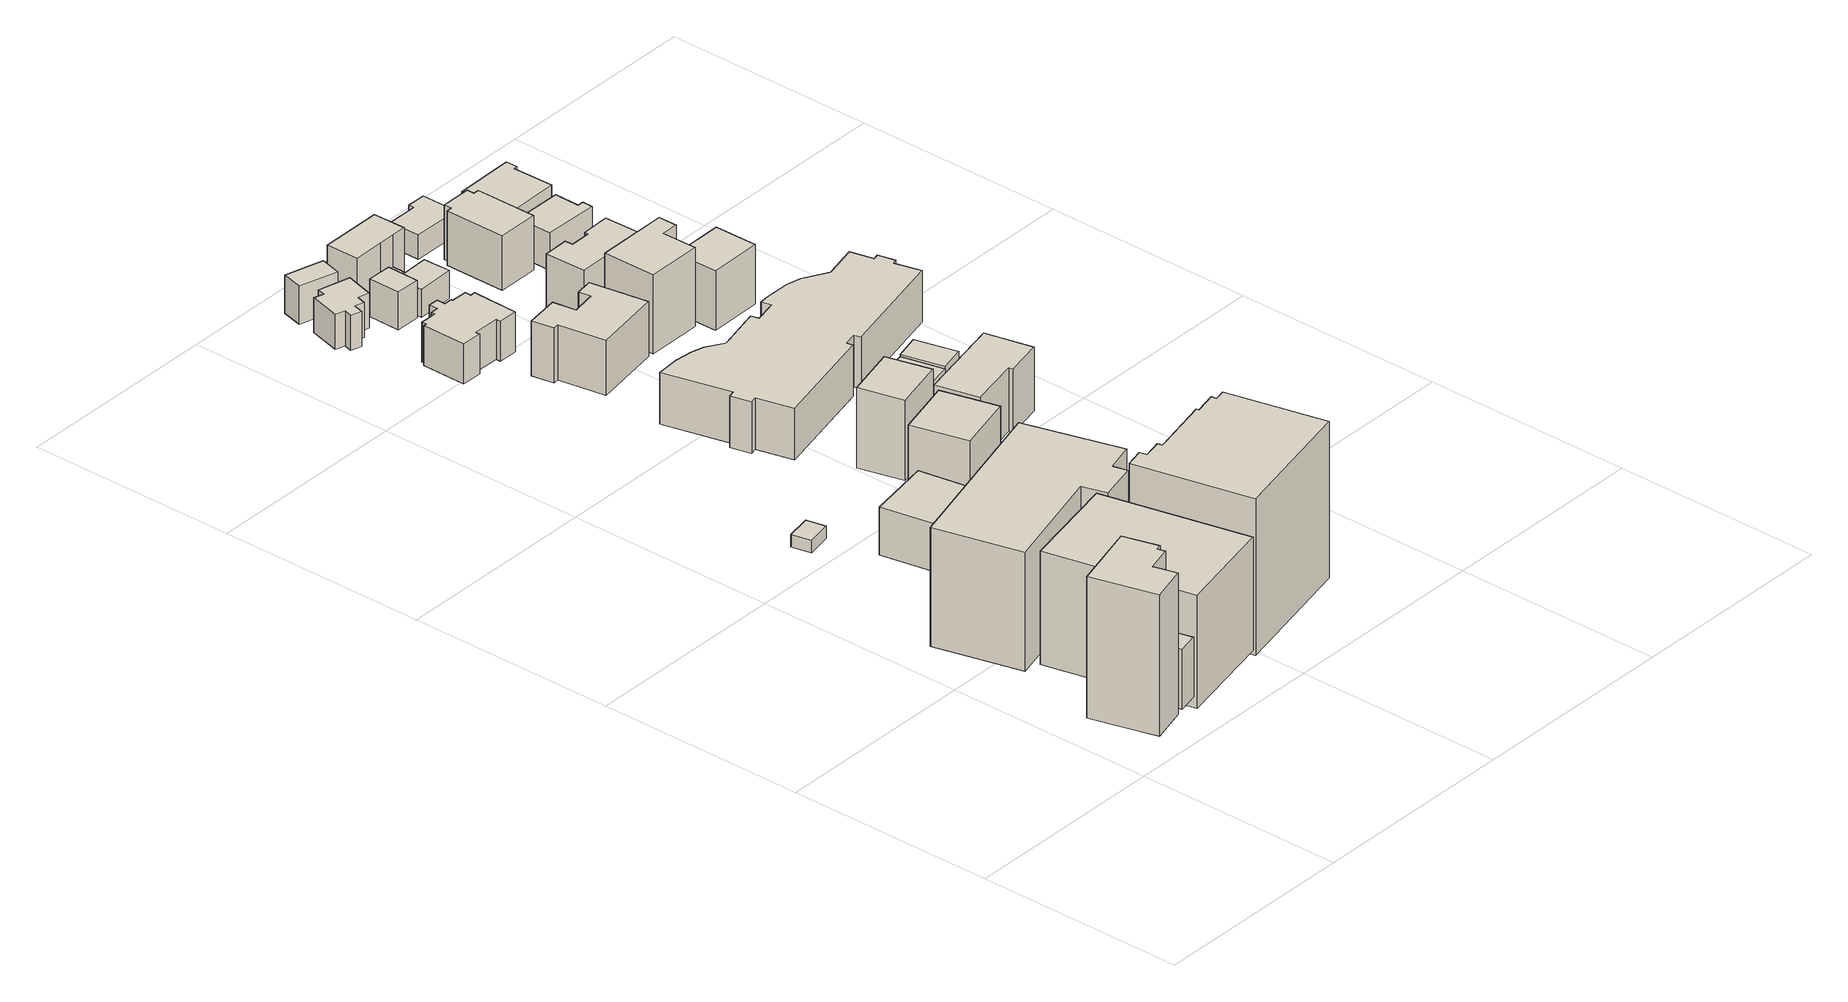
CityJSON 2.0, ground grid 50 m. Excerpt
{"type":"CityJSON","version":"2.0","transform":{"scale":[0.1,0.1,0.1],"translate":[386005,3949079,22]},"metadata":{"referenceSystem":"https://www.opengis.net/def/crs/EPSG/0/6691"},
"CityObjects":{
"building1":{"type":"Building","attributes":{"延べ面積換算係数":"1.00","大字・町コード":"53","町・丁目コード":"2","13+区市町村コード+大字・町コード+町・丁目コード":"13101053002","地区計画":"平河町二丁目東部地区","class":"3002","usage":"401","measuredHeight":41.3,"storeysAboveGround":9,"storeysBelowGround":0,"RiverFloodingRiskAttribute.description":"10","RiverFloodingRiskAttribute.rank":"1","RiverFloodingRiskAttribute.depth":0.09,"RiverFloodingRiskAttribute.adminType":"2","RiverFloodingRiskAttribute.scale":"2","BuildingDetailAttribute.buildingRoofEdgeArea":230.66,"BuildingDetailAttribute.fireproofStructureType":"1001","BuildingDetailAttribute.urbanPlanType":"21","BuildingDetailAttribute.areaClassificationType":"22","BuildingDetailAttribute.districtsAndZonesType":"10","BuildingDetailAttribute.landUseType":"212","BuildingDetailAttribute.detailedUsage":"1210","BuildingDetailAttribute.specifiedBuildingCoverageRate":80,"BuildingDetailAttribute.specifiedFloorAreaRate":700,"BuildingDetailAttribute.surveyYear":2021,"BuildingIDAttribute.prefecture":"13","BuildingIDAttribute.city":"13101"},"address":[{"country":"日本","locality":"東京都千代田区平河町二丁目"}],"geometry":[{"type":"Solid","lod":"1","boundaries":[[[[0,1,2,3,4,5,6,7]],[[6,8,9,7]],[[5,10,8,6]],[[4,11,10,5]],[[3,12,11,4]],[[2,13,12,3]],[[1,14,13,2]],[[0,15,14,1]],[[7,9,15,0]],[[8,10,11,12,13,14,15,9]]]]}]},
"building2":{"type":"Building","attributes":{"延べ面積換算係数":"1.00","大字・町コード":"53","町・丁目コード":"2","13+区市町村コード+大字・町コード+町・丁目コード":"13101053002","地区計画":"平河町二丁目東部地区","class":"3002","usage":"401","measuredHeight":17.7,"storeysAboveGround":5,"storeysBelowGround":1,"RiverFloodingRiskAttribute.description":"10","RiverFloodingRiskAttribute.rank":"1","RiverFloodingRiskAttribute.depth":0.09,"RiverFloodingRiskAttribute.adminType":"2","RiverFloodingRiskAttribute.scale":"2","BuildingDetailAttribute.buildingRoofEdgeArea":22.7,"BuildingDetailAttribute.fireproofStructureType":"1001","BuildingDetailAttribute.urbanPlanType":"21","BuildingDetailAttribute.areaClassificationType":"22","BuildingDetailAttribute.districtsAndZonesType":"10","BuildingDetailAttribute.landUseType":"212","BuildingDetailAttribute.detailedUsage":"1210","BuildingDetailAttribute.specifiedBuildingCoverageRate":80,"BuildingDetailAttribute.specifiedFloorAreaRate":700,"BuildingDetailAttribute.surveyYear":2021,"BuildingIDAttribute.prefecture":"13","BuildingIDAttribute.city":"13101"},"address":[{"country":"日本","locality":"東京都千代田区平河町二丁目"}],"geometry":[{"type":"Solid","lod":"1","boundaries":[[[[16,17,18,19]],[[18,20,21,19]],[[17,22,20,18]],[[16,23,22,17]],[[19,21,23,16]],[[20,22,23,21]]]]}]},
"building3":{"type":"Building","attributes":{"延べ面積換算係数":"1.00","大字・町コード":"53","町・丁目コード":"2","13+区市町村コード+大字・町コード+町・丁目コード":"13101053002","地区計画":"平河町二丁目東部地区","class":"3002","usage":"401","measuredHeight":38.8,"storeysAboveGround":7,"storeysBelowGround":2,"RiverFloodingRiskAttribute.description":"10","RiverFloodingRiskAttribute.rank":"1","RiverFloodingRiskAttribute.depth":0.09,"RiverFloodingRiskAttribute.adminType":"2","RiverFloodingRiskAttribute.scale":"2","BuildingDetailAttribute.buildingRoofEdgeArea":876,"BuildingDetailAttribute.fireproofStructureType":"1001","BuildingDetailAttribute.urbanPlanType":"21","BuildingDetailAttribute.areaClassificationType":"22","BuildingDetailAttribute.districtsAndZonesType":"10","BuildingDetailAttribute.landUseType":"212","BuildingDetailAttribute.detailedUsage":"1210","BuildingDetailAttribute.specifiedBuildingCoverageRate":80,"BuildingDetailAttribute.specifiedFloorAreaRate":700,"BuildingDetailAttribute.surveyYear":2021,"BuildingIDAttribute.prefecture":"13","BuildingIDAttribute.city":"13101"},"address":[{"country":"日本","locality":"東京都千代田区平河町二丁目"}],"geometry":[{"type":"Solid","lod":"1","boundaries":[[[[24,25,26,27]],[[26,28,29,27]],[[25,30,28,26]],[[24,31,30,25]],[[27,29,31,24]],[[28,30,31,29]]]]}]},
"building4":{"type":"Building","attributes":{"延べ面積換算係数":"1.00","大字・町コード":"53","町・丁目コード":"2","13+区市町村コード+大字・町コード+町・丁目コード":"13101053002","地区計画":"平河町二丁目東部地区","class":"3002","usage":"401","measuredHeight":34.5,"storeysAboveGround":7,"storeysBelowGround":1,"RiverFloodingRiskAttribute.description":"10","RiverFloodingRiskAttribute.rank":"1","RiverFloodingRiskAttribute.depth":0.14,"RiverFloodingRiskAttribute.adminType":"2","RiverFloodingRiskAttribute.scale":"2","BuildingDetailAttribute.buildingRoofEdgeArea":1705.64,"BuildingDetailAttribute.fireproofStructureType":"1001","BuildingDetailAttribute.urbanPlanType":"21","BuildingDetailAttribute.areaClassificationType":"22","BuildingDetailAttribute.districtsAndZonesType":"6","BuildingDetailAttribute.landUseType":"212","BuildingDetailAttribute.detailedUsage":"1210","BuildingDetailAttribute.specifiedBuildingCoverageRate":60,"BuildingDetailAttribute.specifiedFloorAreaRate":400,"BuildingDetailAttribute.surveyYear":2021,"BuildingIDAttribute.prefecture":"13","BuildingIDAttribute.city":"13101"},"address":[{"country":"日本","locality":"東京都千代田区平河町二丁目"}],"geometry":[{"type":"Solid","lod":"1","boundaries":[[[[32,33,34,35,36,37,38,39]],[[38,40,41,39]],[[37,42,40,38]],[[36,43,42,37]],[[35,44,43,36]],[[34,45,44,35]],[[33,46,45,34]],[[32,47,46,33]],[[39,41,47,32]],[[40,42,43,44,45,46,47,41]]]]}]},
"building5":{"type":"Building","attributes":{"延べ面積換算係数":"0.80","大字・町コード":"53","町・丁目コード":"2","13+区市町村コード+大字・町コード+町・丁目コード":"13101053002","地区計画":"平河町二丁目東部地区","class":"3001","usage":"401","measuredHeight":-9999,"storeysAboveGround":20,"storeysBelowGround":1,"BuildingDetailAttribute.buildingRoofEdgeArea":3605.72,"BuildingDetailAttribute.fireproofStructureType":"1001","BuildingDetailAttribute.urbanPlanType":"21","BuildingDetailAttribute.areaClassificationType":"22","BuildingDetailAttribute.districtsAndZonesType":"6","BuildingDetailAttribute.landUseType":"212","BuildingDetailAttribute.detailedUsage":"1210","BuildingDetailAttribute.specifiedBuildingCoverageRate":60,"BuildingDetailAttribute.specifiedFloorAreaRate":400,"BuildingDetailAttribute.surveyYear":2021,"BuildingIDAttribute.prefecture":"13","BuildingIDAttribute.city":"13101"},"address":[{"country":"日本","locality":"東京都千代田区平河町二丁目"}],"geometry":[{"type":"Solid","lod":"1","boundaries":[[[[48,49,50,51]],[[50,52,53,51]],[[49,54,52,50]],[[48,55,54,49]],[[51,53,55,48]],[[52,54,55,53]]]]}]},
"building6":{"type":"Building","attributes":{"延べ面積換算係数":"1.00","大字・町コード":"53","町・丁目コード":"2","13+区市町村コード+大字・町コード+町・丁目コード":"13101053002","地区計画":"平河町二丁目東部地区","class":"3002","usage":"412","measuredHeight":16.6,"storeysAboveGround":4,"storeysBelowGround":0,"RiverFloodingRiskAttribute.description":"10","RiverFloodingRiskAttribute.rank":"1","RiverFloodingRiskAttribute.depth":0.01,"RiverFloodingRiskAttribute.adminType":"2","RiverFloodingRiskAttribute.scale":"2","BuildingDetailAttribute.buildingRoofEdgeArea":194.34,"BuildingDetailAttribute.fireproofStructureType":"1001","BuildingDetailAttribute.urbanPlanType":"21","BuildingDetailAttribute.areaClassificationType":"22","BuildingDetailAttribute.districtsAndZonesType":"6","BuildingDetailAttribute.landUseType":"211","BuildingDetailAttribute.detailedUsage":"1320","BuildingDetailAttribute.specifiedBuildingCoverageRate":60,"BuildingDetailAttribute.specifiedFloorAreaRate":400,"BuildingDetailAttribute.surveyYear":2021,"BuildingIDAttribute.prefecture":"13","BuildingIDAttribute.city":"13101"},"address":[{"country":"日本","locality":"東京都千代田区平河町二丁目"}],"geometry":[{"type":"Solid","lod":"1","boundaries":[[[[56,57,58,59]],[[58,60,61,59]],[[57,62,60,58]],[[56,63,62,57]],[[59,61,63,56]],[[60,62,63,61]]]]}]},
"building7":{"type":"Building","attributes":{"延べ面積換算係数":"1.00","大字・町コード":"53","町・丁目コード":"2","13+区市町村コード+大字・町コード+町・丁目コード":"13101053002","地区計画":"平河町二丁目東部地区","class":"3002","usage":"403","measuredHeight":40.6,"storeysAboveGround":8,"storeysBelowGround":0,"RiverFloodingRiskAttribute.description":"10","RiverFloodingRiskAttribute.rank":"1","RiverFloodingRiskAttribute.depth":0.02,"RiverFloodingRiskAttribute.adminType":"2","RiverFloodingRiskAttribute.scale":"2","BuildingDetailAttribute.buildingRoofEdgeArea":794.7,"BuildingDetailAttribute.fireproofStructureType":"1001","BuildingDetailAttribute.urbanPlanType":"21","BuildingDetailAttribute.areaClassificationType":"22","BuildingDetailAttribute.districtsAndZonesType":"10","BuildingDetailAttribute.landUseType":"212","BuildingDetailAttribute.detailedUsage":"1241","BuildingDetailAttribute.specifiedBuildingCoverageRate":80,"BuildingDetailAttribute.specifiedFloorAreaRate":700,"BuildingDetailAttribute.surveyYear":2021,"BuildingIDAttribute.prefecture":"13","BuildingIDAttribute.city":"13101"},"address":[{"country":"日本","locality":"東京都千代田区平河町二丁目"}],"geometry":[{"type":"Solid","lod":"1","boundaries":[[[[64,65,66,67,68,69,70,71,72,73,74,75]],[[74,76,77,75]],[[73,78,76,74]],[[72,79,78,73]],[[71,80,79,72]],[[70,81,80,71]],[[69,82,81,70]],[[68,83,82,69]],[[67,84,83,68]],[[66,85,84,67]],[[65,86,85,66]],[[64,87,86,65]],[[75,77,87,64]],[[76,78,79,80,81,82,83,84,85,86,87,77]]]]}]},
"building8":{"type":"Building","attributes":{"延べ面積換算係数":"1.00","大字・町コード":"53","町・丁目コード":"2","13+区市町村コード+大字・町コード+町・丁目コード":"13101053002","地区計画":"平河町二丁目東部地区","class":"3002","usage":"401","measuredHeight":20.4,"storeysAboveGround":5,"storeysBelowGround":0,"RiverFloodingRiskAttribute.description":"10","RiverFloodingRiskAttribute.rank":"1","RiverFloodingRiskAttribute.depth":0.07,"RiverFloodingRiskAttribute.adminType":"2","RiverFloodingRiskAttribute.scale":"2","BuildingDetailAttribute.buildingRoofEdgeArea":199.53,"BuildingDetailAttribute.fireproofStructureType":"1001","BuildingDetailAttribute.urbanPlanType":"21","BuildingDetailAttribute.areaClassificationType":"22","BuildingDetailAttribute.districtsAndZonesType":"6","BuildingDetailAttribute.landUseType":"212","BuildingDetailAttribute.detailedUsage":"1210","BuildingDetailAttribute.specifiedBuildingCoverageRate":60,"BuildingDetailAttribute.specifiedFloorAreaRate":400,"BuildingDetailAttribute.surveyYear":2021,"BuildingIDAttribute.prefecture":"13","BuildingIDAttribute.city":"13101"},"address":[{"country":"日本","locality":"東京都千代田区平河町二丁目"}],"geometry":[{"type":"Solid","lod":"1","boundaries":[[[[88,89,90,91]],[[90,92,93,91]],[[89,94,92,90]],[[88,95,94,89]],[[91,93,95,88]],[[92,94,95,93]]]]}]},
"building9":{"type":"Building","attributes":{"延べ面積換算係数":"1.00","大字・町コード":"53","町・丁目コード":"2","13+区市町村コード+大字・町コード+町・丁目コード":"13101053002","地区計画":"平河町二丁目東部地区","class":"3001","usage":"411","measuredHeight":10,"storeysAboveGround":3,"storeysBelowGround":0,"RiverFloodingRiskAttribute.description":"10","RiverFloodingRiskAttribute.rank":"1","RiverFloodingRiskAttribute.depth":0.04,"RiverFloodingRiskAttribute.adminType":"2","RiverFloodingRiskAttribute.scale":"2","BuildingDetailAttribute.buildingRoofEdgeArea":90.13,"BuildingDetailAttribute.fireproofStructureType":"1001","BuildingDetailAttribute.urbanPlanType":"21","BuildingDetailAttribute.areaClassificationType":"22","BuildingDetailAttribute.districtsAndZonesType":"6","BuildingDetailAttribute.landUseType":"211","BuildingDetailAttribute.detailedUsage":"1310","BuildingDetailAttribute.specifiedBuildingCoverageRate":60,"BuildingDetailAttribute.specifiedFloorAreaRate":400,"BuildingDetailAttribute.surveyYear":2021,"BuildingIDAttribute.prefecture":"13","BuildingIDAttribute.city":"13101"},"address":[{"country":"日本","locality":"東京都千代田区平河町二丁目"}],"geometry":[{"type":"Solid","lod":"1","boundaries":[[[[96,97,98,99,100,101,102,103,104,105,106,107]],[[106,108,109,107]],[[105,110,108,106]],[[104,111,110,105]],[[103,112,111,104]],[[102,113,112,103]],[[101,114,113,102]],[[100,115,114,101]],[[99,116,115,100]],[[98,117,116,99]],[[97,118,117,98]],[[96,119,118,97]],[[107,109,119,96]],[[108,110,111,112,113,114,115,116,117,118,119,109]]]]}]},
"building10":{"type":"Building","attributes":{"延べ面積換算係数":"1.00","大字・町コード":"53","町・丁目コード":"2","13+区市町村コード+大字・町コード+町・丁目コード":"13101053002","地区計画":"平河町二丁目東部地区","class":"3002","usage":"401","measuredHeight":26.8,"storeysAboveGround":4,"storeysBelowGround":1,"RiverFloodingRiskAttribute.description":"10","RiverFloodingRiskAttribute.rank":"1","RiverFloodingRiskAttribute.depth":0.07,"RiverFloodingRiskAttribute.adminType":"2","RiverFloodingRiskAttribute.scale":"2","BuildingDetailAttribute.buildingRoofEdgeArea":141.23,"BuildingDetailAttribute.fireproofStructureType":"1001","BuildingDetailAttribute.urbanPlanType":"21","BuildingDetailAttribute.areaClassificationType":"22","BuildingDetailAttribute.districtsAndZonesType":"6","BuildingDetailAttribute.landUseType":"212","BuildingDetailAttribute.detailedUsage":"1210","BuildingDetailAttribute.specifiedBuildingCoverageRate":60,"BuildingDetailAttribute.specifiedFloorAreaRate":400,"BuildingDetailAttribute.surveyYear":2021,"BuildingIDAttribute.prefecture":"13","BuildingIDAttribute.city":"13101"},"address":[{"country":"日本","locality":"東京都千代田区平河町二丁目"}],"geometry":[{"type":"Solid","lod":"1","boundaries":[[[[120,121,122,123]],[[122,124,125,123]],[[121,126,124,122]],[[120,127,126,121]],[[123,125,127,120]],[[124,126,127,125]]]]}]},
"building11":{"type":"Building","attributes":{"延べ面積換算係数":"1.00","大字・町コード":"53","町・丁目コード":"2","13+区市町村コード+大字・町コード+町・丁目コード":"13101053002","地区計画":"平河町二丁目東部地区","class":"3002","usage":"412","measuredHeight":13.7,"storeysAboveGround":3,"storeysBelowGround":0,"RiverFloodingRiskAttribute.description":"10","RiverFloodingRiskAttribute.rank":"1","RiverFloodingRiskAttribute.depth":0.01,"RiverFloodingRiskAttribute.adminType":"2","RiverFloodingRiskAttribute.scale":"2","BuildingDetailAttribute.buildingRoofEdgeArea":192.12,"BuildingDetailAttribute.fireproofStructureType":"1001","BuildingDetailAttribute.urbanPlanType":"21","BuildingDetailAttribute.areaClassificationType":"22","BuildingDetailAttribute.districtsAndZonesType":"6","BuildingDetailAttribute.landUseType":"211","BuildingDetailAttribute.detailedUsage":"1320","BuildingDetailAttribute.specifiedBuildingCoverageRate":60,"BuildingDetailAttribute.specifiedFloorAreaRate":400,"BuildingDetailAttribute.surveyYear":2021,"BuildingIDAttribute.prefecture":"13","BuildingIDAttribute.city":"13101"},"address":[{"country":"日本","locality":"東京都千代田区平河町二丁目"}],"geometry":[{"type":"Solid","lod":"1","boundaries":[[[[128,129,130,131,132,133,134,135,136,137,138,139,140,141,142,143,144,145,146,147]],[[146,148,149,147]],[[145,150,148,146]],[[144,151,150,145]],[[143,152,151,144]],[[142,153,152,143]],[[141,154,153,142]],[[140,155,154,141]],[[139,156,155,140]],[[138,157,156,139]],[[137,158,157,138]],[[136,159,158,137]],[[135,160,159,136]],[[134,161,160,135]],[[133,162,161,134]],[[132,163,162,133]],[[131,164,163,132]],[[130,165,164,131]],[[129,166,165,130]],[[128,167,166,129]],[[147,149,167,128]],[[148,150,151,152,153,154,155,156,157,158,159,160,161,162,163,164,165,166,167,149]]]]}]},
"building12":{"type":"Building","attributes":{"延べ面積換算係数":"1.00","大字・町コード":"53","町・丁目コード":"2","13+区市町村コード+大字・町コード+町・丁目コード":"13101053002","地区計画":"平河町二丁目東部地区","class":"3001","usage":"411","measuredHeight":10.1,"storeysAboveGround":3,"storeysBelowGround":0,"RiverFloodingRiskAttribute.description":"10","RiverFloodingRiskAttribute.rank":"1","RiverFloodingRiskAttribute.depth":0.03,"RiverFloodingRiskAttribute.adminType":"2","RiverFloodingRiskAttribute.scale":"2","BuildingDetailAttribute.buildingRoofEdgeArea":58.11,"BuildingDetailAttribute.fireproofStructureType":"1002","BuildingDetailAttribute.urbanPlanType":"21","BuildingDetailAttribute.areaClassificationType":"22","BuildingDetailAttribute.districtsAndZonesType":"6","BuildingDetailAttribute.landUseType":"211","BuildingDetailAttribute.detailedUsage":"1310","BuildingDetailAttribute.specifiedBuildingCoverageRate":60,"BuildingDetailAttribute.specifiedFloorAreaRate":400,"BuildingDetailAttribute.surveyYear":2021,"BuildingIDAttribute.prefecture":"13","BuildingIDAttribute.city":"13101"},"address":[{"country":"日本","locality":"東京都千代田区平河町二丁目"}],"geometry":[{"type":"Solid","lod":"1","boundaries":[[[[168,169,170,171]],[[170,172,173,171]],[[169,174,172,170]],[[168,175,174,169]],[[171,173,175,168]],[[172,174,175,173]]]]}]},
"building13":{"type":"Building","attributes":{"延べ面積換算係数":"1.00","大字・町コード":"53","町・丁目コード":"2","13+区市町村コード+大字・町コード+町・丁目コード":"13101053002","地区計画":"平河町二丁目東部地区","class":"3002","usage":"412","measuredHeight":18,"storeysAboveGround":4,"storeysBelowGround":0,"RiverFloodingRiskAttribute.description":"10","RiverFloodingRiskAttribute.rank":"1","RiverFloodingRiskAttribute.depth":0.04,"RiverFloodingRiskAttribute.adminType":"2","RiverFloodingRiskAttribute.scale":"2","BuildingDetailAttribute.buildingRoofEdgeArea":245.93,"BuildingDetailAttribute.fireproofStructureType":"1001","BuildingDetailAttribute.urbanPlanType":"21","BuildingDetailAttribute.areaClassificationType":"22","BuildingDetailAttribute.districtsAndZonesType":"6","BuildingDetailAttribute.landUseType":"211","BuildingDetailAttribute.detailedUsage":"1320","BuildingDetailAttribute.specifiedBuildingCoverageRate":60,"BuildingDetailAttribute.specifiedFloorAreaRate":400,"BuildingDetailAttribute.surveyYear":2021,"BuildingIDAttribute.prefecture":"13","BuildingIDAttribute.city":"13101"},"address":[{"country":"日本","locality":"東京都千代田区平河町二丁目"}],"geometry":[{"type":"Solid","lod":"1","boundaries":[[[[176,177,178,179,180,181,182,183,184,185]],[[184,186,187,185]],[[183,188,186,184]],[[182,189,188,183]],[[181,190,189,182]],[[180,191,190,181]],[[179,192,191,180]],[[178,193,192,179]],[[177,194,193,178]],[[176,195,194,177]],[[185,187,195,176]],[[186,188,189,190,191,192,193,194,195,187]]]]}]},
"building14":{"type":"Building","attributes":{"延べ面積換算係数":"1.00","大字・町コード":"53","町・丁目コード":"2","13+区市町村コード+大字・町コード+町・丁目コード":"13101053002","地区計画":"平河町二丁目東部地区","class":"3001","usage":"411","measuredHeight":11.8,"storeysAboveGround":3,"storeysBelowGround":0,"RiverFloodingRiskAttribute.description":"10","RiverFloodingRiskAttribute.rank":"1","RiverFloodingRiskAttribute.depth":0.02,"RiverFloodingRiskAttribute.adminType":"2","RiverFloodingRiskAttribute.scale":"2","BuildingDetailAttribute.buildingRoofEdgeArea":43.74,"BuildingDetailAttribute.fireproofStructureType":"1001","BuildingDetailAttribute.urbanPlanType":"21","BuildingDetailAttribute.areaClassificationType":"22","BuildingDetailAttribute.districtsAndZonesType":"6","BuildingDetailAttribute.landUseType":"211","BuildingDetailAttribute.detailedUsage":"1310","BuildingDetailAttribute.specifiedBuildingCoverageRate":60,"BuildingDetailAttribute.specifiedFloorAreaRate":400,"BuildingDetailAttribute.surveyYear":2021,"BuildingIDAttribute.prefecture":"13","BuildingIDAttribute.city":"13101"},"address":[{"country":"日本","locality":"東京都千代田区平河町二丁目"}],"geometry":[{"type":"Solid","lod":"1","boundaries":[[[[196,197,198,199]],[[198,200,201,199]],[[197,202,200,198]],[[196,203,202,197]],[[199,201,203,196]],[[200,202,203,201]]]]}]},
"building15":{"type":"Building","attributes":{"延べ面積換算係数":"1.00","大字・町コード":"53","町・丁目コード":"2","13+区市町村コード+大字・町コード+町・丁目コード":"13101053002","地区計画":"平河町二丁目東部地区","class":"3002","usage":"401","measuredHeight":15.9,"storeysAboveGround":4,"storeysBelowGround":0,"RiverFloodingRiskAttribute.description":"10","RiverFloodingRiskAttribute.rank":"1","RiverFloodingRiskAttribute.depth":0.03,"RiverFloodingRiskAttribute.adminType":"2","RiverFloodingRiskAttribute.scale":"2","BuildingDetailAttribute.buildingRoofEdgeArea":66.79,"BuildingDetailAttribute.fireproofStructureType":"1001","BuildingDetailAttribute.urbanPlanType":"21","BuildingDetailAttribute.areaClassificationType":"22","BuildingDetailAttribute.districtsAndZonesType":"6","BuildingDetailAttribute.landUseType":"212","BuildingDetailAttribute.detailedUsage":"1210","BuildingDetailAttribute.specifiedBuildingCoverageRate":60,"BuildingDetailAttribute.specifiedFloorAreaRate":400,"BuildingDetailAttribute.surveyYear":2021,"BuildingIDAttribute.prefecture":"13","BuildingIDAttribute.city":"13101"},"address":[{"country":"日本","locality":"東京都千代田区平河町二丁目"}],"geometry":[{"type":"Solid","lod":"1","boundaries":[[[[204,205,206,207]],[[206,208,209,207]],[[205,210,208,206]],[[204,211,210,205]],[[207,209,211,204]],[[208,210,211,209]]]]}]},
"building16":{"type":"Building","attributes":{"延べ面積換算係数":"1.00","大字・町コード":"53","町・丁目コード":"2","13+区市町村コード+大字・町コード+町・丁目コード":"13101053002","地区計画":"平河町二丁目東部地区","class":"3002","usage":"411","measuredHeight":17.5,"storeysAboveGround":4,"storeysBelowGround":0,"RiverFloodingRiskAttribute.description":"10","RiverFloodingRiskAttribute.rank":"1","RiverFloodingRiskAttribute.depth":0.02,"RiverFloodingRiskAttribute.adminType":"2","RiverFloodingRiskAttribute.scale":"2","BuildingDetailAttribute.buildingRoofEdgeArea":116.62,"BuildingDetailAttribute.fireproofStructureType":"1001","BuildingDetailAttribute.urbanPlanType":"21","BuildingDetailAttribute.areaClassificationType":"22","BuildingDetailAttribute.districtsAndZonesType":"6","BuildingDetailAttribute.landUseType":"211","BuildingDetailAttribute.detailedUsage":"1310","BuildingDetailAttribute.specifiedBuildingCoverageRate":60,"BuildingDetailAttribute.specifiedFloorAreaRate":400,"BuildingDetailAttribute.surveyYear":2021,"BuildingIDAttribute.prefecture":"13","BuildingIDAttribute.city":"13101"},"address":[{"country":"日本","locality":"東京都千代田区平河町二丁目"}],"geometry":[{"type":"Solid","lod":"1","boundaries":[[[[212,213,214,215,216,217]],[[216,218,219,217]],[[215,220,218,216]],[[214,221,220,215]],[[213,222,221,214]],[[212,223,222,213]],[[217,219,223,212]],[[218,220,221,222,223,219]]]]}]},
"building17":{"type":"Building","attributes":{"地区計画":"平河町二丁目東部地区","class":"3001","usage":"461","measuredHeight":10.6,"storeysAboveGround":9999,"storeysBelowGround":9999,"RiverFloodingRiskAttribute.description":"10","RiverFloodingRiskAttribute.rank":"1","RiverFloodingRiskAttribute.depth":0.02,"RiverFloodingRiskAttribute.adminType":"2","RiverFloodingRiskAttribute.scale":"2","BuildingDetailAttribute.buildingRoofEdgeArea":-9999,"BuildingDetailAttribute.fireproofStructureType":"1011","BuildingDetailAttribute.urbanPlanType":"21","BuildingDetailAttribute.areaClassificationType":"22","BuildingDetailAttribute.districtsAndZonesType":"6","BuildingDetailAttribute.landUseType":"211","BuildingDetailAttribute.detailedUsage":"0","BuildingDetailAttribute.specifiedBuildingCoverageRate":60,"BuildingDetailAttribute.specifiedFloorAreaRate":400,"BuildingDetailAttribute.surveyYear":"0001","BuildingIDAttribute.prefecture":"13","BuildingIDAttribute.city":"13101"},"geometry":[{"type":"Solid","lod":"1","boundaries":[[[[224,225,226,227]],[[226,228,229,227]],[[225,230,228,226]],[[224,231,230,225]],[[227,229,231,224]],[[228,230,231,229]]]]}]},
"building18":{"type":"Building","attributes":{"延べ面積換算係数":"1.00","大字・町コード":"53","町・丁目コード":"2","13+区市町村コード+大字・町コード+町・丁目コード":"13101053002","地区計画":"平河町二丁目東部地区","class":"3001","usage":"411","measuredHeight":9.6,"storeysAboveGround":3,"storeysBelowGround":0,"RiverFloodingRiskAttribute.description":"10","RiverFloodingRiskAttribute.rank":"1","RiverFloodingRiskAttribute.depth":0.02,"RiverFloodingRiskAttribute.adminType":"2","RiverFloodingRiskAttribute.scale":"2","BuildingDetailAttribute.buildingRoofEdgeArea":58.85,"BuildingDetailAttribute.fireproofStructureType":"1001","BuildingDetailAttribute.urbanPlanType":"21","BuildingDetailAttribute.areaClassificationType":"22","BuildingDetailAttribute.districtsAndZonesType":"6","BuildingDetailAttribute.landUseType":"211","BuildingDetailAttribute.detailedUsage":"1310","BuildingDetailAttribute.specifiedBuildingCoverageRate":60,"BuildingDetailAttribute.specifiedFloorAreaRate":400,"BuildingDetailAttribute.surveyYear":2021,"BuildingIDAttribute.prefecture":"13","BuildingIDAttribute.city":"13101"},"address":[{"country":"日本","locality":"東京都千代田区平河町二丁目"}],"geometry":[{"type":"Solid","lod":"1","boundaries":[[[[232,233,234,235]],[[234,236,237,235]],[[233,238,236,234]],[[232,239,238,233]],[[235,237,239,232]],[[236,238,239,237]]]]}]},
"building19":{"type":"Building","attributes":{"延べ面積換算係数":"1.00","大字・町コード":"53","町・丁目コード":"2","13+区市町村コード+大字・町コード+町・丁目コード":"13101053002","地区計画":"平河町二丁目東部地区","class":"3002","usage":"412","measuredHeight":20.4,"storeysAboveGround":5,"storeysBelowGround":0,"RiverFloodingRiskAttribute.description":"10","RiverFloodingRiskAttribute.rank":"1","RiverFloodingRiskAttribute.depth":0.03,"RiverFloodingRiskAttribute.adminType":"2","RiverFloodingRiskAttribute.scale":"2","BuildingDetailAttribute.buildingRoofEdgeArea":238.98,"BuildingDetailAttribute.fireproofStructureType":"1001","BuildingDetailAttribute.urbanPlanType":"21","BuildingDetailAttribute.areaClassificationType":"22","BuildingDetailAttribute.districtsAndZonesType":"6","BuildingDetailAttribute.landUseType":"211","BuildingDetailAttribute.detailedUsage":"1320","BuildingDetailAttribute.specifiedBuildingCoverageRate":60,"BuildingDetailAttribute.specifiedFloorAreaRate":400,"BuildingDetailAttribute.surveyYear":2021,"BuildingIDAttribute.prefecture":"13","BuildingIDAttribute.city":"13101"},"address":[{"country":"日本","locality":"東京都千代田区平河町二丁目"}],"geometry":[{"type":"Solid","lod":"1","boundaries":[[[[240,241,242,243,244,245]],[[244,246,247,245]],[[243,248,246,244]],[[242,249,248,243]],[[241,250,249,242]],[[240,251,250,241]],[[245,247,251,240]],[[246,248,249,250,251,247]]]]}]},
"building20":{"type":"Building","attributes":{"延べ面積換算係数":"1.00","大字・町コード":"53","町・丁目コード":"2","13+区市町村コード+大字・町コード+町・丁目コード":"13101053002","地区計画":"平河町二丁目東部地区","class":"3002","usage":"413","measuredHeight":15.5,"storeysAboveGround":4,"storeysBelowGround":1,"RiverFloodingRiskAttribute.description":"10","RiverFloodingRiskAttribute.rank":"1","RiverFloodingRiskAttribute.depth":0.03,"RiverFloodingRiskAttribute.adminType":"2","RiverFloodingRiskAttribute.scale":"2","BuildingDetailAttribute.buildingRoofEdgeArea":60.71,"BuildingDetailAttribute.fireproofStructureType":"1001","BuildingDetailAttribute.urbanPlanType":"21","BuildingDetailAttribute.areaClassificationType":"22","BuildingDetailAttribute.districtsAndZonesType":"6","BuildingDetailAttribute.landUseType":"211","BuildingDetailAttribute.detailedUsage":"1230","BuildingDetailAttribute.specifiedBuildingCoverageRate":60,"BuildingDetailAttribute.specifiedFloorAreaRate":400,"BuildingDetailAttribute.surveyYear":2021,"BuildingIDAttribute.prefecture":"13","BuildingIDAttribute.city":"13101"},"address":[{"country":"日本","locality":"東京都千代田区平河町二丁目"}],"geometry":[{"type":"Solid","lod":"1","boundaries":[[[[252,253,254,255]],[[254,256,257,255]],[[253,258,256,254]],[[252,259,258,253]],[[255,257,259,252]],[[256,258,259,257]]]]}]},
"building21":{"type":"Building","attributes":{"延べ面積換算係数":"1.00","大字・町コード":"53","町・丁目コード":"2","13+区市町村コード+大字・町コード+町・丁目コード":"13101053002","地区計画":"平河町二丁目東部地区","class":"3002","usage":"401","measuredHeight":18.5,"storeysAboveGround":4,"storeysBelowGround":0,"RiverFloodingRiskAttribute.description":"10","RiverFloodingRiskAttribute.rank":"1","RiverFloodingRiskAttribute.depth":0.01,"RiverFloodingRiskAttribute.adminType":"2","RiverFloodingRiskAttribute.scale":"2","BuildingDetailAttribute.buildingRoofEdgeArea":1322.04,"BuildingDetailAttribute.fireproofStructureType":"1001","BuildingDetailAttribute.urbanPlanType":"21","BuildingDetailAttribute.areaClassificationType":"22","BuildingDetailAttribute.districtsAndZonesType":"6","BuildingDetailAttribute.landUseType":"212","BuildingDetailAttribute.detailedUsage":"1210","BuildingDetailAttribute.specifiedBuildingCoverageRate":60,"BuildingDetailAttribute.specifiedFloorAreaRate":400,"BuildingDetailAttribute.surveyYear":2021,"BuildingIDAttribute.prefecture":"13","BuildingIDAttribute.city":"13101"},"address":[{"country":"日本","locality":"東京都千代田区平河町二丁目"}],"geometry":[{"type":"Solid","lod":"1","boundaries":[[[[260,261,262,263,264,265,266,267,268,269,270,271,272,273,274,275,276,277,278,279,280,281,282,283,284,285,286,287,288]],[[287,289,290,288]],[[286,291,289,287]],[[285,292,291,286]],[[284,293,292,285]],[[283,294,293,284]],[[282,295,294,283]],[[281,296,295,282]],[[280,297,296,281]],[[279,298,297,280]],[[278,299,298,279]],[[277,300,299,278]],[[276,301,300,277]],[[275,302,301,276]],[[274,303,302,275]],[[273,304,303,274]],[[272,305,304,273]],[[271,306,305,272]],[[270,307,306,271]],[[269,308,307,270]],[[268,309,308,269]],[[267,310,309,268]],[[266,311,310,267]],[[265,312,311,266]],[[264,313,312,265]],[[263,314,313,264]],[[262,315,314,263]],[[261,316,315,262]],[[260,317,316,261]],[[288,290,317,260]],[[289,291,292,293,294,295,296,297,298,299,300,301,302,303,304,305,306,307,308,309,310,311,312,313,314,315,316,317,290]]]]}]},
"building22":{"type":"Building","attributes":{"延べ面積換算係数":"1.00","大字・町コード":"53","町・丁目コード":"2","13+区市町村コード+大字・町コード+町・丁目コード":"13101053002","地区計画":"平河町二丁目東部地区","class":"3002","usage":"413","measuredHeight":-9999,"storeysAboveGround":5,"storeysBelowGround":1,"RiverFloodingRiskAttribute.description":"10","RiverFloodingRiskAttribute.rank":"1","RiverFloodingRiskAttribute.depth":0.03,"RiverFloodingRiskAttribute.adminType":"2","RiverFloodingRiskAttribute.scale":"2","BuildingDetailAttribute.buildingRoofEdgeArea":152.49,"BuildingDetailAttribute.fireproofStructureType":"1001","BuildingDetailAttribute.urbanPlanType":"21","BuildingDetailAttribute.areaClassificationType":"22","BuildingDetailAttribute.districtsAndZonesType":"6","BuildingDetailAttribute.landUseType":"211","BuildingDetailAttribute.detailedUsage":"1230","BuildingDetailAttribute.specifiedBuildingCoverageRate":60,"BuildingDetailAttribute.specifiedFloorAreaRate":400,"BuildingDetailAttribute.surveyYear":2021,"BuildingIDAttribute.prefecture":"13","BuildingIDAttribute.city":"13101"},"address":[{"country":"日本","locality":"東京都千代田区平河町二丁目"}],"geometry":[{"type":"Solid","lod":"1","boundaries":[[[[318,319,320,321]],[[320,322,323,321]],[[319,324,322,320]],[[318,325,324,319]],[[321,323,325,318]],[[322,324,325,323]]]]}]},
"building23":{"type":"Building","attributes":{"延べ面積換算係数":"1.00","大字・町コード":"53","町・丁目コード":"2","13+区市町村コード+大字・町コード+町・丁目コード":"13101053002","地区計画":"平河町二丁目東部地区","class":"3002","usage":"401","measuredHeight":29.1,"storeysAboveGround":6,"storeysBelowGround":0,"RiverFloodingRiskAttribute.description":"10","RiverFloodingRiskAttribute.rank":"1","RiverFloodingRiskAttribute.depth":0.05,"RiverFloodingRiskAttribute.adminType":"2","RiverFloodingRiskAttribute.scale":"2","BuildingDetailAttribute.buildingRoofEdgeArea":187.08,"BuildingDetailAttribute.fireproofStructureType":"1001","BuildingDetailAttribute.urbanPlanType":"21","BuildingDetailAttribute.areaClassificationType":"22","BuildingDetailAttribute.districtsAndZonesType":"6","BuildingDetailAttribute.landUseType":"212","BuildingDetailAttribute.detailedUsage":"1210","BuildingDetailAttribute.specifiedBuildingCoverageRate":60,"BuildingDetailAttribute.specifiedFloorAreaRate":400,"BuildingDetailAttribute.surveyYear":2021,"BuildingIDAttribute.prefecture":"13","BuildingIDAttribute.city":"13101"},"address":[{"country":"日本","locality":"東京都千代田区平河町二丁目"}],"geometry":[{"type":"Solid","lod":"1","boundaries":[[[[326,327,328,329,330,331]],[[330,332,333,331]],[[329,334,332,330]],[[328,335,334,329]],[[327,336,335,328]],[[326,337,336,327]],[[331,333,337,326]],[[332,334,335,336,337,333]]]]}]},
"building24":{"type":"Building","attributes":{"延べ面積換算係数":"1.00","大字・町コード":"53","町・丁目コード":"2","13+区市町村コード+大字・町コード+町・丁目コード":"13101053002","地区計画":"平河町二丁目東部地区","class":"3002","usage":"401","measuredHeight":19.9,"storeysAboveGround":5,"storeysBelowGround":0,"RiverFloodingRiskAttribute.description":"10","RiverFloodingRiskAttribute.rank":"1","RiverFloodingRiskAttribute.depth":0.06,"RiverFloodingRiskAttribute.adminType":"2","RiverFloodingRiskAttribute.scale":"2","BuildingDetailAttribute.buildingRoofEdgeArea":163.17,"BuildingDetailAttribute.fireproofStructureType":"1001","BuildingDetailAttribute.urbanPlanType":"21","BuildingDetailAttribute.areaClassificationType":"22","BuildingDetailAttribute.districtsAndZonesType":"6","BuildingDetailAttribute.landUseType":"212","BuildingDetailAttribute.detailedUsage":"1210","BuildingDetailAttribute.specifiedBuildingCoverageRate":60,"BuildingDetailAttribute.specifiedFloorAreaRate":400,"BuildingDetailAttribute.surveyYear":2021,"BuildingIDAttribute.prefecture":"13","BuildingIDAttribute.city":"13101"},"address":[{"country":"日本","locality":"東京都千代田区平河町二丁目"}],"geometry":[{"type":"Solid","lod":"1","boundaries":[[[[338,339,340,341,342,343,344,345]],[[344,346,347,345]],[[343,348,346,344]],[[342,349,348,343]],[[341,350,349,342]],[[340,351,350,341]],[[339,352,351,340]],[[338,353,352,339]],[[345,347,353,338]],[[346,348,349,350,351,352,353,347]]]]}]},
"building25":{"type":"Building","attributes":{"延べ面積換算係数":"1.00","大字・町コード":"53","町・丁目コード":"2","13+区市町村コード+大字・町コード+町・丁目コード":"13101053002","地区計画":"平河町二丁目東部地区","class":"3002","usage":"413","measuredHeight":16.3,"storeysAboveGround":4,"storeysBelowGround":0,"RiverFloodingRiskAttribute.description":"10","RiverFloodingRiskAttribute.rank":"1","RiverFloodingRiskAttribute.depth":0.01,"RiverFloodingRiskAttribute.adminType":"2","RiverFloodingRiskAttribute.scale":"2","BuildingDetailAttribute.buildingRoofEdgeArea":156.88,"BuildingDetailAttribute.fireproofStructureType":"1001","BuildingDetailAttribute.urbanPlanType":"21","BuildingDetailAttribute.areaClassificationType":"22","BuildingDetailAttribute.districtsAndZonesType":"6","BuildingDetailAttribute.landUseType":"211","BuildingDetailAttribute.detailedUsage":"1230","BuildingDetailAttribute.specifiedBuildingCoverageRate":60,"BuildingDetailAttribute.specifiedFloorAreaRate":400,"BuildingDetailAttribute.surveyYear":2021,"BuildingIDAttribute.prefecture":"13","BuildingIDAttribute.city":"13101"},"address":[{"country":"日本","locality":"東京都千代田区平河町二丁目"}],"geometry":[{"type":"Solid","lod":"1","boundaries":[[[[354,355,356,357,358,359,360,361]],[[360,362,363,361]],[[359,364,362,360]],[[358,365,364,359]],[[357,366,365,358]],[[356,367,366,357]],[[355,368,367,356]],[[354,369,368,355]],[[361,363,369,354]],[[362,364,365,366,367,368,369,363]]]]}]},
"building26":{"type":"Building","attributes":{"延べ面積換算係数":"1.00","大字・町コード":"53","町・丁目コード":"2","13+区市町村コード+大字・町コード+町・丁目コード":"13101053002","地区計画":"平河町二丁目東部地区","class":"3002","usage":"411","measuredHeight":7,"storeysAboveGround":2,"storeysBelowGround":0,"RiverFloodingRiskAttribute.description":"10","RiverFloodingRiskAttribute.rank":"1","RiverFloodingRiskAttribute.depth":0.02,"RiverFloodingRiskAttribute.adminType":"2","RiverFloodingRiskAttribute.scale":"2","BuildingDetailAttribute.buildingRoofEdgeArea":79.23,"BuildingDetailAttribute.fireproofStructureType":"1002","BuildingDetailAttribute.urbanPlanType":"21","BuildingDetailAttribute.areaClassificationType":"22","BuildingDetailAttribute.districtsAndZonesType":"6","BuildingDetailAttribute.landUseType":"211","BuildingDetailAttribute.detailedUsage":"1310","BuildingDetailAttribute.specifiedBuildingCoverageRate":60,"BuildingDetailAttribute.specifiedFloorAreaRate":400,"BuildingDetailAttribute.surveyYear":2021,"BuildingIDAttribute.prefecture":"13","BuildingIDAttribute.city":"13101"},"address":[{"country":"日本","locality":"東京都千代田区平河町二丁目"}],"geometry":[{"type":"Solid","lod":"1","boundaries":[[[[370,371,372,373,374,375]],[[374,376,377,375]],[[373,378,376,374]],[[372,379,378,373]],[[371,380,379,372]],[[370,381,380,371]],[[375,377,381,370]],[[376,378,379,380,381,377]]]]}]},
"building27":{"type":"Building","attributes":{"延べ面積換算係数":"1.00","大字・町コード":"53","町・丁目コード":"2","13+区市町村コード+大字・町コード+町・丁目コード":"13101053002","地区計画":"平河町二丁目東部地区","class":"3002","usage":"411","measuredHeight":19.7,"storeysAboveGround":5,"storeysBelowGround":0,"RiverFloodingRiskAttribute.description":"10","RiverFloodingRiskAttribute.rank":"1","RiverFloodingRiskAttribute.depth":0.04,"RiverFloodingRiskAttribute.adminType":"2","RiverFloodingRiskAttribute.scale":"2","BuildingDetailAttribute.buildingRoofEdgeArea":130.71,"BuildingDetailAttribute.fireproofStructureType":"1001","BuildingDetailAttribute.urbanPlanType":"21","BuildingDetailAttribute.areaClassificationType":"22","BuildingDetailAttribute.districtsAndZonesType":"6","BuildingDetailAttribute.landUseType":"211","BuildingDetailAttribute.detailedUsage":"1310","BuildingDetailAttribute.specifiedBuildingCoverageRate":60,"BuildingDetailAttribute.specifiedFloorAreaRate":400,"BuildingDetailAttribute.surveyYear":2021,"BuildingIDAttribute.prefecture":"13","BuildingIDAttribute.city":"13101"},"address":[{"country":"日本","locality":"東京都千代田区平河町二丁目"}],"geometry":[{"type":"Solid","lod":"1","boundaries":[[[[382,383,384,385]],[[384,386,387,385]],[[383,388,386,384]],[[382,389,388,383]],[[385,387,389,382]],[[386,388,389,387]]]]}]},
"building28":{"type":"Building","attributes":{"延べ面積換算係数":"1.00","大字・町コード":"53","町・丁目コード":"2","13+区市町村コード+大字・町コード+町・丁目コード":"13101053002","地区計画":"平河町二丁目東部地区","class":"3002","usage":"401","measuredHeight":12.2,"storeysAboveGround":3,"storeysBelowGround":0,"RiverFloodingRiskAttribute.description":"10","RiverFloodingRiskAttribute.rank":"1","RiverFloodingRiskAttribute.depth":0.02,"RiverFloodingRiskAttribute.adminType":"2","RiverFloodingRiskAttribute.scale":"2","BuildingDetailAttribute.buildingRoofEdgeArea":111.32,"BuildingDetailAttribute.fireproofStructureType":"1001","BuildingDetailAttribute.urbanPlanType":"21","BuildingDetailAttribute.areaClassificationType":"22","BuildingDetailAttribute.districtsAndZonesType":"6","BuildingDetailAttribute.landUseType":"212","BuildingDetailAttribute.detailedUsage":"1210","BuildingDetailAttribute.specifiedBuildingCoverageRate":60,"BuildingDetailAttribute.specifiedFloorAreaRate":400,"BuildingDetailAttribute.surveyYear":2021,"BuildingIDAttribute.prefecture":"13","BuildingIDAttribute.city":"13101"},"address":[{"country":"日本","locality":"東京都千代田区平河町二丁目"}],"geometry":[{"type":"Solid","lod":"1","boundaries":[[[[390,391,392,393,394,395,396,397]],[[396,398,399,397]],[[395,400,398,396]],[[394,401,400,395]],[[393,402,401,394]],[[392,403,402,393]],[[391,404,403,392]],[[390,405,404,391]],[[397,399,405,390]],[[398,400,401,402,403,404,405,399]]]]}]},
"building29":{"type":"Building","attributes":{"地区計画":"平河町二丁目東部地区","class":"3002","usage":"461","measuredHeight":12.8,"storeysAboveGround":9999,"storeysBelowGround":9999,"RiverFloodingRiskAttribute.description":"10","RiverFloodingRiskAttribute.rank":"1","RiverFloodingRiskAttribute.depth":0.03,"RiverFloodingRiskAttribute.adminType":"2","RiverFloodingRiskAttribute.scale":"2","BuildingDetailAttribute.buildingRoofEdgeArea":-9999,"BuildingDetailAttribute.fireproofStructureType":"1011","BuildingDetailAttribute.urbanPlanType":"21","BuildingDetailAttribute.areaClassificationType":"22","BuildingDetailAttribute.districtsAndZonesType":"6","BuildingDetailAttribute.landUseType":"214","BuildingDetailAttribute.detailedUsage":"0","BuildingDetailAttribute.specifiedBuildingCoverageRate":60,"BuildingDetailAttribute.specifiedFloorAreaRate":400,"BuildingDetailAttribute.surveyYear":"0001","BuildingIDAttribute.prefecture":"13","BuildingIDAttribute.city":"13101"},"geometry":[{"type":"Solid","lod":"1","boundaries":[[[[406,407,408,409,410,411]],[[410,412,413,411]],[[409,414,412,410]],[[408,415,414,409]],[[407,416,415,408]],[[406,417,416,407]],[[411,413,417,406]],[[412,414,415,416,417,413]]]]}]}
},
"vertices":[
[169,202,73],[192,118,73],[179,115,73],[184,96,73],[123,79,73],[138,25,73],[51,1,73],[8,157,73],[51,1,413],[8,157,413],[138,25,413],[123,79,413],[184,96,413],[179,115,413],[192,118,413],[169,202,413],
[206,41,74],[156,29,74],[146,72,74],[196,84,74],[146,72,218],[196,84,218],[156,29,218],[206,41,218],
[456,94,41],[217,41,41],[139,390,41],[378,442,41],[139,390,313],[378,442,313],[217,41,313],[456,94,313],
[80,630,14],[494,745,14],[559,514,14],[491,495,14],[500,461,14],[409,437,14],[392,496,14],[132,423,14],[392,496,300],[132,423,300],[409,437,300],[500,461,300],[491,495,300],[559,514,300],[494,745,300],[80,630,300],
[181,1083,15],[242,1095,15],[251,1049,15],[191,1037,15],[251,1049,45],[191,1037,45],[242,1095,45],[181,1083,45],
[433,959,11],[454,836,11],[301,809,11],[278,931,11],[301,809,126],[278,931,126],[454,836,126],[433,959,126],
[794,178,13],[477,106,13],[413,386,13],[459,397,13],[463,380,13],[507,390,13],[510,379,13],[657,413,13],[658,407,13],[711,419,13],[713,407,13],[740,413,13],[713,407,390],[740,413,390],[711,419,390],[658,407,390],[657,413,390],[510,379,390],[507,390,390],[463,380,390],[459,397,390],[413,386,390],[477,106,390],[794,178,390],
[543,914,7],[508,1048,7],[647,1085,7],[682,951,7],[647,1085,161],[682,951,161],[508,1048,161],[543,914,161],
[174,2336,14],[197,2329,14],[202,2348,14],[278,2328,14],[259,2261,14],[232,2268,14],[226,2247,14],[204,2253,14],[197,2229,14],[171,2236,14],[177,2256,14],[154,2262,14],[177,2256,98],[154,2262,98],[171,2236,98],[197,2229,98],[204,2253,98],[226,2247,98],[232,2268,98],[259,2261,98],[278,2328,98],[202,2348,98],[197,2329,98],[174,2336,98],
[624,1209,9],[651,1103,9],[526,1071,9],[499,1177,9],[526,1071,202],[499,1177,202],[651,1103,202],[624,1209,202],
[380,1977,15],[333,1978,15],[334,1989,15],[270,1990,15],[270,1979,15],[221,1980,15],[222,2086,15],[229,2086,15],[229,2097,15],[269,2097,15],[269,2106,15],[288,2106,15],[288,2127,15],[312,2126,15],[312,2106,15],[332,2106,15],[332,2102,15],[370,2101,15],[370,2086,15],[382,2086,15],[370,2086,111],[382,2086,111],[370,2101,111],[332,2102,111],[332,2106,111],[312,2106,111],[312,2126,111],[288,2127,111],[288,2106,111],[269,2106,111],[269,2097,111],[229,2097,111],[229,2086,111],[222,2086,111],[221,1980,111],[270,1979,111],[270,1990,111],[334,1989,111],[333,1978,111],[380,1977,111],
[284,2403,13],[271,2354,13],[180,2379,13],[193,2428,13],[180,2379,105],[193,2428,105],[271,2354,105],[284,2403,105],
[378,1736,11],[359,1848,11],[346,1846,11],[337,1899,11],[418,1911,11],[427,1856,11],[485,1866,11],[480,1895,11],[522,1902,11],[545,1764,11],[522,1902,143],[545,1764,143],[480,1895,143],[485,1866,143],[427,1856,143],[418,1911,143],[337,1899,143],[346,1846,143],[359,1848,143],[378,1736,143],
[290,2286,16],[348,2285,16],[347,2209,16],[289,2210,16],[347,2209,107],[289,2210,107],[348,2285,107],[290,2286,107],
[639,1218,8],[703,1233,8],[726,1134,8],[662,1119,8],[726,1134,153],[662,1119,153],[703,1233,153],[639,1218,153],
[290,2319,8],[289,2397,8],[438,2398,8],[439,2320,8],[403,2320,8],[365,2320,8],[403,2320,142],[365,2320,142],[439,2320,142],[438,2398,142],[289,2397,142],[290,2319,142],
[403,2290,13],[365,2290,13],[365,2320,13],[403,2320,13],[365,2320,66],[403,2320,66],[365,2290,66],[403,2290,66],
[449,2276,11],[451,2211,11],[361,2208,11],[359,2273,11],[361,2208,79],[359,2273,79],[451,2211,79],[449,2276,79],
[873,1156,5],[898,1043,5],[808,1023,5],[806,1033,5],[683,1006,5],[660,1108,5],[683,1006,158],[660,1108,158],[806,1033,158],[808,1023,158],[898,1043,158],[873,1156,158],
[794,1155,7],[733,1140,7],[708,1238,7],[769,1254,7],[708,1238,153],[769,1254,153],[733,1140,153],[794,1155,153],
[739,1367,2],[735,1383,2],[704,1375,2],[707,1361,2],[450,1299,2],[429,1385,2],[412,1381,2],[401,1429,2],[416,1433,2],[377,1594,2],[433,1598,2],[476,1594,2],[507,1586,2],[548,1562,2],[657,1589,2],[661,1570,2],[715,1583,2],[709,1606,2],[732,1609,2],[759,1609,2],[793,1609,2],[829,1601,2],[886,1570,2],[968,1590,2],[981,1535,2],[995,1539,2],[1004,1498,2],[993,1494,2],[1009,1432,2],[993,1494,126],[1009,1432,126],[1004,1498,126],[995,1539,126],[981,1535,126],[968,1590,126],[886,1570,126],[829,1601,126],[793,1609,126],[759,1609,126],[732,1609,126],[709,1606,126],[715,1583,126],[661,1570,126],[657,1589,126],[548,1562,126],[507,1586,126],[476,1594,126],[433,1598,126],[377,1594,126],[416,1433,126],[401,1429,126],[412,1381,126],[429,1385,126],[450,1299,126],[707,1361,126],[704,1375,126],[735,1383,126],[739,1367,126],
[842,1170,6],[799,1159,6],[773,1254,6],[817,1265,6],[773,1254,36],[817,1265,36],[799,1159,36],[842,1170,36],
[731,1893,10],[731,1848,10],[691,1848,10],[692,1765,10],[559,1764,10],[558,1891,10],[559,1764,200],[558,1891,200],[692,1765,200],[691,1848,200],[731,1848,200],[731,1893,200],
[552,1940,7],[550,2039,7],[611,2040,7],[612,2021,7],[661,2022,7],[661,2031,7],[730,2033,7],[732,1943,7],[730,2033,141],[732,1943,141],[661,2031,141],[661,2022,141],[612,2021,141],[611,2040,141],[550,2039,141],[552,1940,141],
[641,2148,12],[542,2148,12],[542,2293,12],[555,2293,12],[555,2312,12],[627,2312,12],[627,2294,12],[641,2294,12],[627,2294,143],[641,2294,143],[627,2312,143],[555,2312,143],[555,2293,143],[542,2293,143],[542,2148,143],[641,2148,143],
[525,2355,9],[525,2429,9],[598,2429,9],[598,2442,9],[644,2442,9],[644,2355,9],[644,2442,67],[644,2355,67],[598,2442,67],[598,2429,67],[525,2429,67],[525,2355,67],
[838,1832,6],[839,1730,6],[712,1728,6],[711,1831,6],[712,1728,149],[711,1831,149],[839,1730,149],[838,1832,149],
[794,2147,10],[794,2123,10],[663,2125,10],[664,2179,10],[653,2179,10],[654,2208,10],[780,2207,10],[779,2147,10],[780,2207,100],[779,2147,100],[654,2208,100],[653,2179,100],[664,2179,100],[663,2125,100],[794,2123,100],[794,2147,100],
[652,2220,7],[650,2345,7],[793,2348,7],[794,2321,7],[784,2320,7],[786,2223,7],[784,2320,114],[786,2223,114],[794,2321,114],[793,2348,114],[650,2345,114],[652,2220,114]
]}
